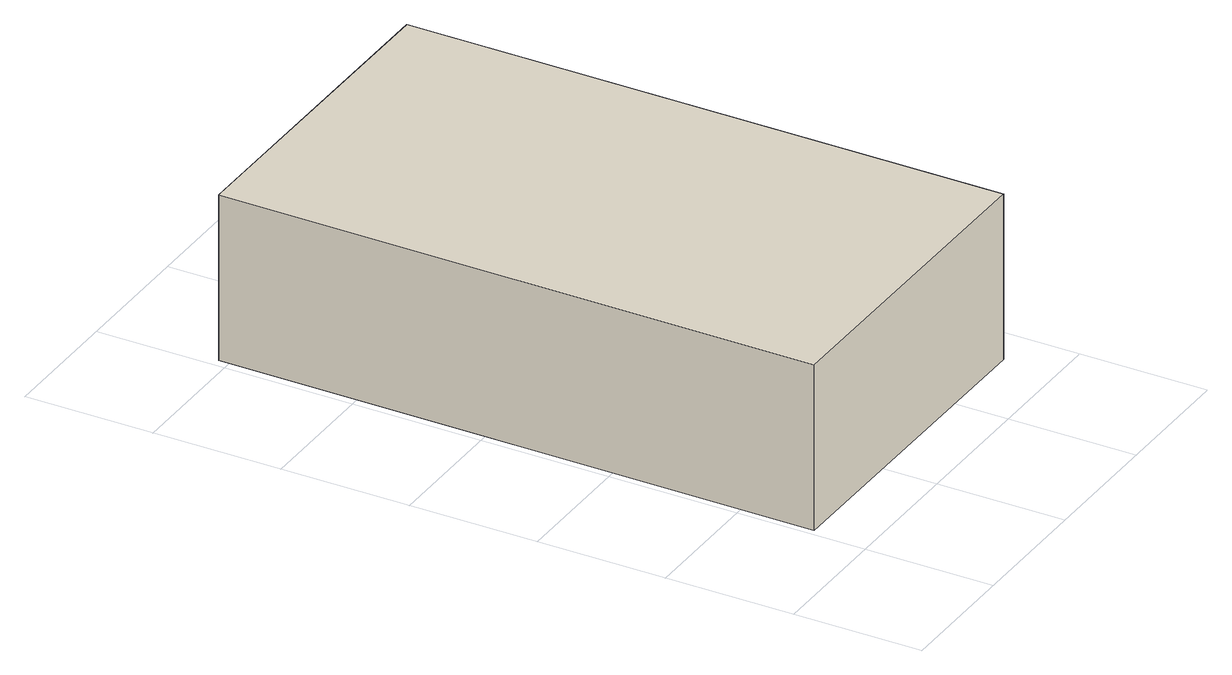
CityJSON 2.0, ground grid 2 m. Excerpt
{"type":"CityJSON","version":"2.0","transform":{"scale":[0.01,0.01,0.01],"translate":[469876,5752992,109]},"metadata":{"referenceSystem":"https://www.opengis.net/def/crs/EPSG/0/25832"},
"CityObjects":{
"building1":{"type":"Building","attributes":{"Gemeindeschluessel":"05711000","BezugspunktDach":"2000","function":"31001_2460","measuredHeight":2.62},"address":[{"country":"Germany","locality":"Bielefeld","thoroughfareNumber":"90","thoroughfareName":"Alte Paderborner Landstraße"}],"geometry":[{"type":"Solid","lod":"1","boundaries":[[[[0,1,2,3]],[[4,5,6,7]],[[4,7,3,2]],[[5,4,2,1]],[[6,5,1,0]],[[7,6,0,3]]]]}]}
},
"vertices":[
[15,1017,329],[11,85,329],[537,83,329],[539,1015,329],[537,83,67],[11,85,67],[15,1017,67],[539,1015,67]
]}
